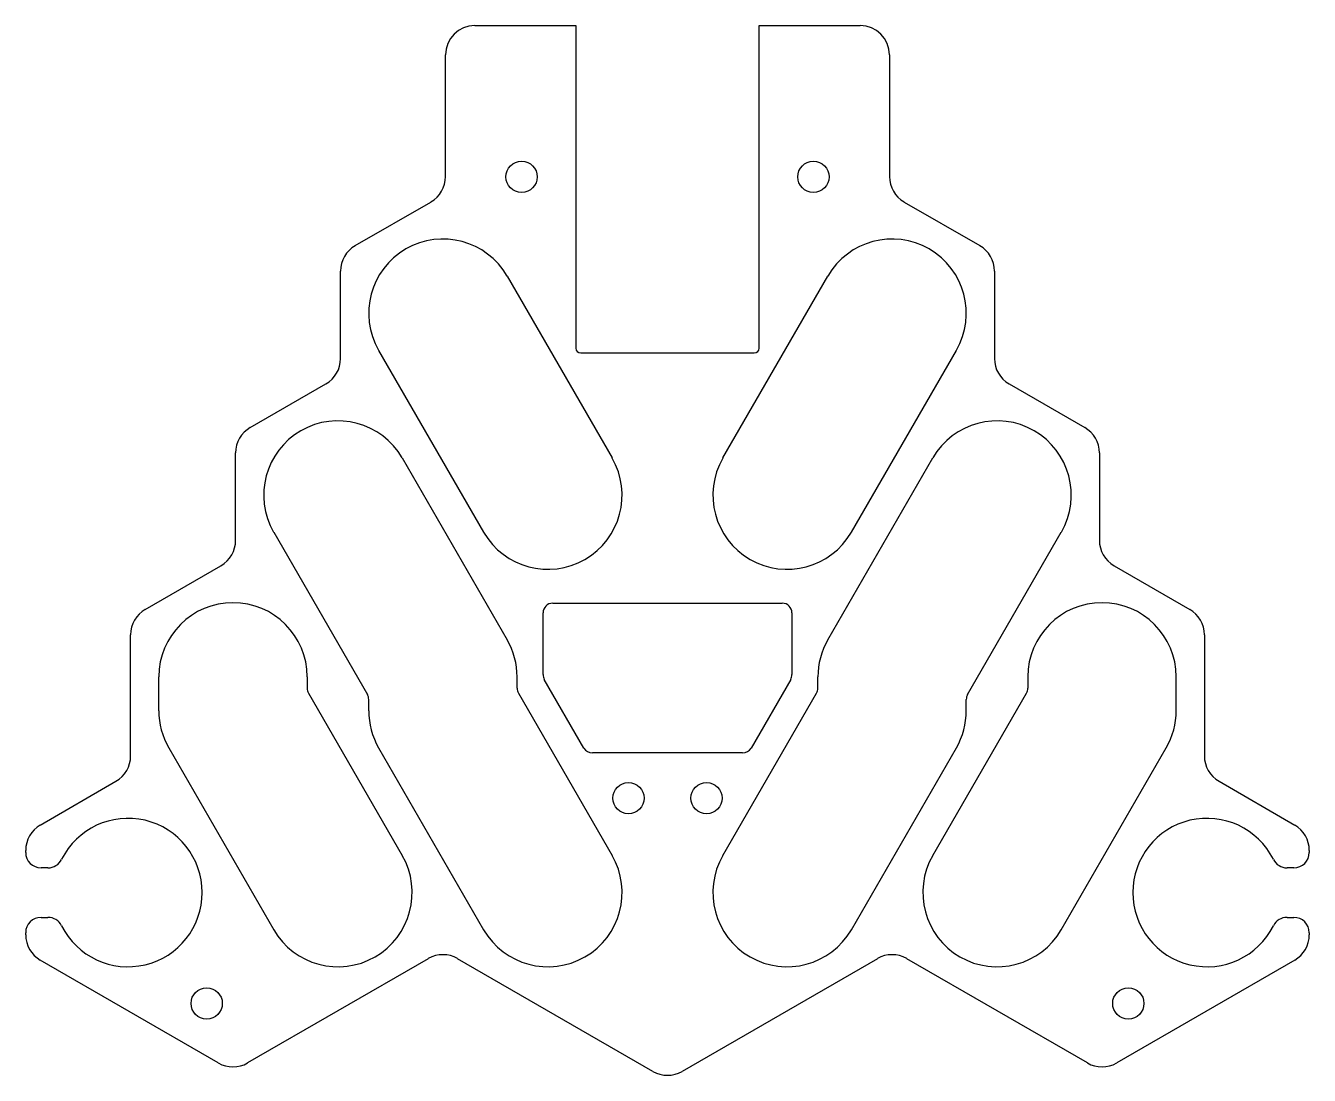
# Model space of a CAD drawing. Header units: millimetres. Extents: x 188 to 320, y -168 to -60.
import ezdxf

# ---------------------------------------------------------------- set-up
doc = ezdxf.new("R2010")
doc.units = ezdxf.units.MM

msp = doc.modelspace()

# ---------------------------------------------------------------- linework, layer by layer
for p, q in [((234.27, -60.31), (244.61, -60.31)), ((244.61, -60.31), (244.61, -93.33)), ((263.39, -60.31), (273.73, -60.31)), ((263.39, -93.33), (263.39, -60.31)), ((231.27, -75.77), (231.27, -63.31)), ((276.73, -63.31), (276.73, -75.77)), ((222.02, -82.84), (229.77, -78.37)), ((278.23, -78.37), (285.98, -82.84)), ((220.52, -94.39), (220.52, -85.44)), ((287.48, -85.44), (287.48, -94.39)), ((237.58, -85.96), (248.33, -104.58)), ((259.67, -104.58), (270.42, -85.96)), ((224.42, -93.56), (235.17, -112.18)), ((245.11, -93.83), (262.89, -93.83)), ((272.83, -112.18), (283.58, -93.56)), ((211.27, -101.46), (219.02, -96.99)), ((288.98, -96.99), (296.73, -101.46)), ((209.77, -113.01), (209.77, -104.06)), ((226.83, -104.58), (237.58, -123.2)), ((270.42, -123.2), (281.17, -104.58)), ((298.23, -104.06), (298.23, -113.01)), ((213.67, -112.18), (223.27, -128.8)), ((284.73, -128.8), (294.33, -112.18)), ((200.52, -120.08), (208.27, -115.61)), ((299.73, -115.61), (307.48, -120.08)), ((242.25, -119.45), (265.75, -119.45)), ((241.25, -126.75), (241.25, -120.45)), ((266.75, -120.45), (266.75, -126.75)), ((199.02, -135.09), (199.02, -122.68)), ((308.98, -122.68), (308.98, -135.09)), ((201.9, -130.47), (201.9, -127)), ((217.1, -127), (217.1, -128.16)), ((238.6, -128.16), (238.6, -127)), ((245.44, -134.28), (241.38, -127.25)), ((266.62, -127.25), (262.56, -134.28)), ((269.4, -128.16), (269.4, -127)), ((290.9, -127), (290.9, -128.16)), ((306.1, -130.47), (306.1, -127)), ((217.23, -128.66), (226.83, -145.29)), ((238.73, -128.66), (248.33, -145.29)), ((259.67, -145.29), (269.27, -128.66)), ((281.17, -145.29), (290.77, -128.66)), ((223.4, -130.47), (223.4, -129.3)), ((284.6, -130.47), (284.6, -129.3)), ((202.92, -134.26), (213.67, -152.89)), ((224.42, -134.26), (235.17, -152.89)), ((261.69, -134.78), (246.31, -134.78)), ((272.83, -152.89), (283.58, -134.26)), ((294.33, -152.89), (305.08, -134.26)), ((189.77, -142.17), (197.52, -137.69)), ((310.48, -137.69), (318.23, -142.17)), ((188.27, -144.98), (188.27, -144.77)), ((319.73, -144.77), (319.73, -144.98)), ((190.55, -146.55), (189.84, -146.55)), ((318.15, -146.55), (317.45, -146.55)), ((189.84, -151.62), (190.55, -151.62)), ((317.45, -151.62), (318.15, -151.62)), ((188.27, -153.4), (188.27, -153.19)), ((319.73, -153.19), (319.73, -153.4)), ((208, -166.53), (189.77, -156)), ((229.5, -155.85), (211, -166.53)), ((252.5, -167.39), (232.5, -155.85)), ((275.5, -155.85), (255.5, -167.39)), ((297, -166.53), (278.5, -155.85)), ((318.23, -156), (300, -166.53))]:
    msp.add_line(p, q)
for centre in [(239.06, -75.8), (268.94, -75.8), (250, -139.41), (258, -139.41), (206.81, -160.43), (301.19, -160.43)]:
    msp.add_circle(centre, 1.6)
for centre, radius, start, end in [((234.27, -63.31), 3, 90, 180), ((273.73, -63.31), 3, 0, 90), ((228.27, -75.77), 3, 300.0006, 0), ((279.73, -75.77), 3, 180, 239.9994), ((231, -89.76), 7.6, 30.0377, 209.9623), ((277, -89.76), 7.6, 330.0377, 149.9623), ((223.52, -85.44), 3, 120.0006, 180), ((284.48, -85.44), 3, 0, 59.9994), ((245.11, -93.33), 0.5, 180, 270), ((262.89, -93.33), 0.5, 270, 0), ((217.52, -94.39), 3, 300.0006, 0), ((290.48, -94.39), 3, 180, 239.9994), ((220.25, -108.38), 7.6, 30.0377, 209.9623), ((287.75, -108.38), 7.6, 330.0377, 149.9623), ((212.77, -104.06), 3, 120.0006, 180), ((295.23, -104.06), 3, 0, 59.9994), ((241.75, -108.38), 7.6, 210.0377, 29.9623), ((266.25, -108.38), 7.6, 150.0377, 329.9623), ((206.77, -113.01), 3, 300.0006, 0), ((301.23, -113.01), 3, 180, 239.9994), ((209.5, -127), 7.6, 0.0377, 179.9623), ((242.25, -120.45), 1, 90, 180), ((265.75, -120.45), 1, 0, 90), ((298.5, -127), 7.6, 0.0377, 179.9623), ((202.02, -122.68), 3, 120.0006, 180), ((305.98, -122.68), 3, 0, 59.9994), ((231, -127), 7.6, 360.036, 29.9623), ((277, -127), 7.6, 150.0377, 179.964), ((242.25, -126.75), 1, 180, 210), ((265.75, -126.75), 1, 330, 0), ((218.1, -128.16), 1, 180, 210), ((222.4, -129.3), 1, 0, 30), ((239.6, -128.16), 1, 180, 210), ((268.4, -128.16), 1, 330, 0), ((285.6, -129.3), 1, 150, 180), ((289.9, -128.16), 1, 330, 0), ((209.5, -130.46), 7.6, 180.036, 209.9623), ((231, -130.46), 7.6, 180.036, 209.9623), ((277, -130.46), 7.6, 330.0377, 359.964), ((298.5, -130.46), 7.6, 330.0377, 359.964), ((196.02, -135.09), 3, 300.0006, 0), ((246.31, -133.78), 1, 210, 270), ((261.69, -133.78), 1, 270, 330), ((311.98, -135.09), 3, 180, 239.9994), ((198.75, -149.08), 7.6, 206.601, 153.399), ((309.25, -149.08), 7.6, 26.601, 333.399), ((191.27, -144.77), 3, 120.0006, 180), ((316.73, -144.77), 3, 0, 59.9994), ((189.84, -144.98), 1.57, 180, 270), ((190.55, -144.98), 1.57, 270, 333.399), ((220.25, -149.08), 7.6, 210.0377, 29.9623), ((241.75, -149.08), 7.6, 210.0377, 29.9623), ((266.25, -149.08), 7.6, 150.0377, 329.9623), ((287.75, -149.08), 7.6, 150.0377, 329.9623), ((317.45, -144.98), 1.57, 206.601, 270), ((318.15, -144.98), 1.57, 270, 0), ((189.84, -153.19), 1.57, 90, 180), ((190.55, -153.19), 1.57, 26.601, 90), ((317.45, -153.19), 1.57, 90, 153.399), ((318.15, -153.19), 1.57, 0, 90), ((191.27, -153.4), 3, 180, 239.9994), ((316.73, -153.4), 3, 300.0006, 0), ((231, -158.44), 3, 59.9994, 120.0006), ((277, -158.44), 3, 59.9994, 120.0006), ((209.5, -163.93), 3, 239.9994, 300.0006), ((298.5, -163.93), 3, 239.9994, 300.0006), ((254, -164.79), 3, 239.9994, 300.0006)]:
    msp.add_arc(centre, radius, start, end)

doc.saveas('drawing.dxf')
